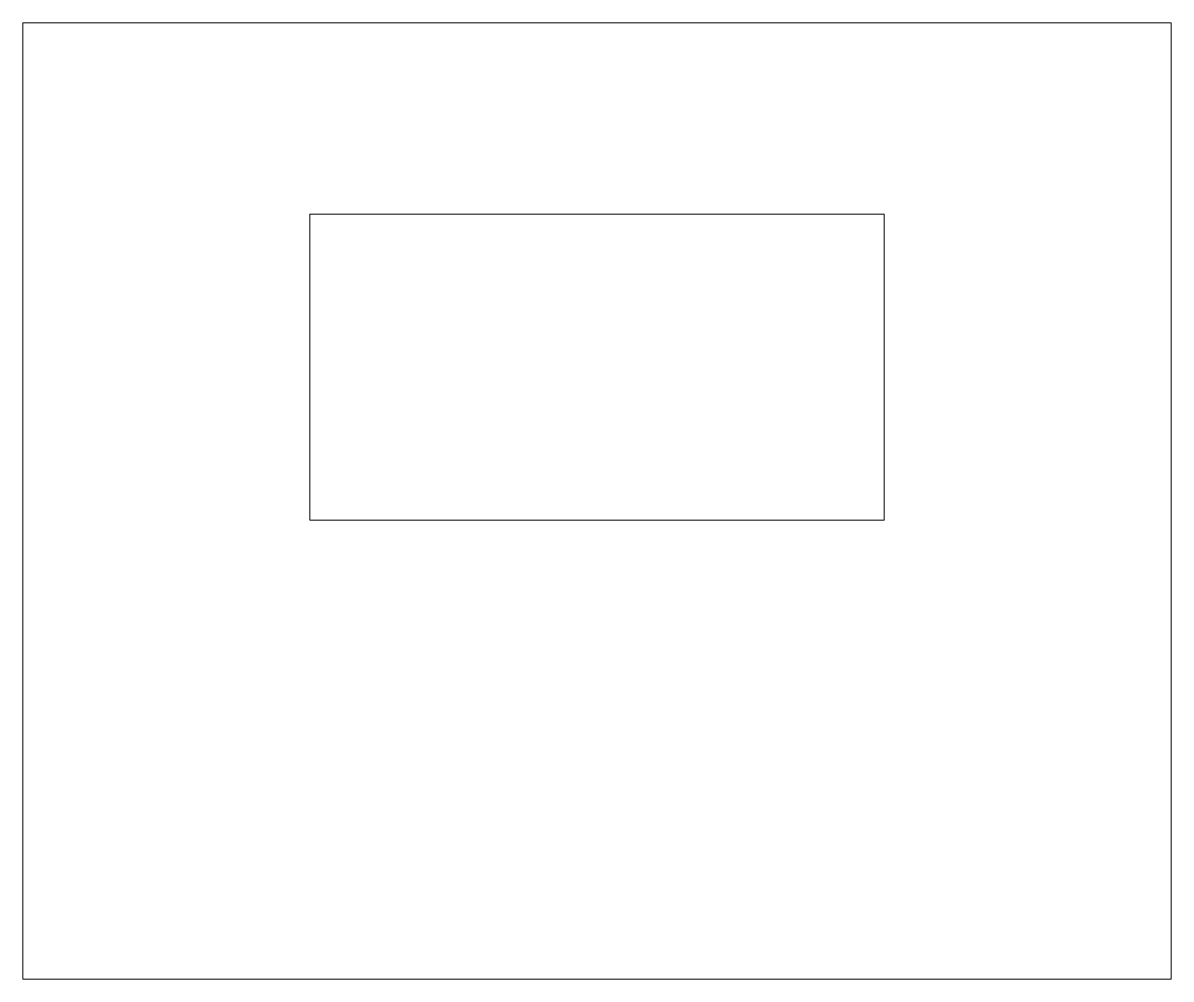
# Model space of a CAD drawing. Header units: millimetres. Extents: x 0 to 30, y 0 to 25.
import ezdxf

# ---------------------------------------------------------------- set-up
doc = ezdxf.new("R2010")
doc.units = ezdxf.units.MM

msp = doc.modelspace()

# ---------------------------------------------------------------- linework, layer by layer
at = {"color": 7, "linetype": 'Continuous', "lineweight": 15}
for p, q in [((0, 0), (0, 25)), ((0, 25), (30, 25)), ((30, 0), (30, 25)), ((7.5, 20), (22.5, 20)), ((7.5, 12), (7.5, 20)), ((22.5, 20), (22.5, 12)), ((22.5, 12), (7.5, 12)), ((0, 0), (30, 0))]:
    msp.add_line(p, q, dxfattribs=at)

doc.saveas('drawing.dxf')
